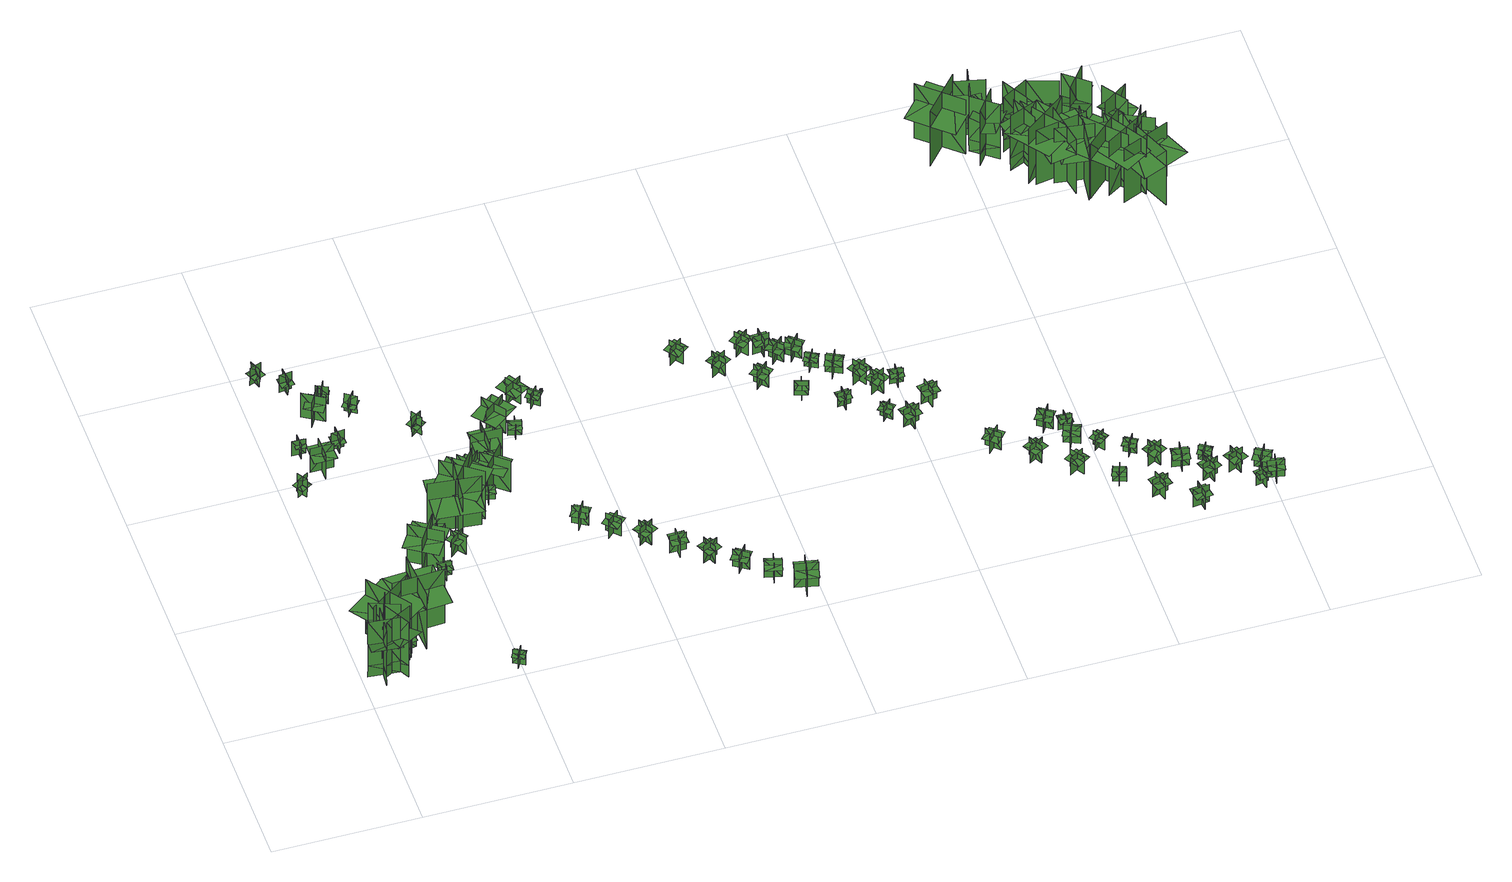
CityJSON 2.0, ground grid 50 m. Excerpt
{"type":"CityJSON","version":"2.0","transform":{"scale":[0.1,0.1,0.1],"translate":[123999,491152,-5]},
"CityObjects":{
"tree1":{"type":"SolitaryVegetationObject","geometry":[{"type":"MultiSurface","lod":"1","boundaries":[[[0,1,2]],[[0,2,3]],[[4,5,6]],[[4,6,7]],[[8,9,5]],[[8,5,4]],[[10,11,1]],[[10,1,0]],[[12,13,14]],[[12,14,15]],[[16,17,18]],[[16,18,19]]]}]},
"tree2":{"type":"SolitaryVegetationObject","geometry":[{"type":"MultiSurface","lod":"1","boundaries":[[[20,21,22]],[[20,22,23]],[[24,25,26]],[[24,26,27]],[[28,29,25]],[[28,25,24]],[[30,31,21]],[[30,21,20]],[[32,33,34]],[[32,34,35]],[[36,37,38]],[[36,38,39]]]}]},
"tree3":{"type":"SolitaryVegetationObject","geometry":[{"type":"MultiSurface","lod":"1","boundaries":[[[40,41,42]],[[40,42,43]],[[44,45,46]],[[44,46,47]],[[48,49,45]],[[48,45,44]],[[50,51,41]],[[50,41,40]],[[52,53,54]],[[52,54,55]],[[56,57,58]],[[56,58,59]]]}]},
"tree4":{"type":"SolitaryVegetationObject","geometry":[{"type":"MultiSurface","lod":"1","boundaries":[[[60,61,62]],[[60,62,63]],[[64,65,66]],[[64,66,67]],[[68,69,70]],[[68,70,71]],[[68,71,72]],[[68,72,73]]]}]},
"tree5":{"type":"SolitaryVegetationObject","geometry":[{"type":"MultiSurface","lod":"1","boundaries":[[[74,75,76]],[[74,76,77]],[[78,79,80]],[[78,80,81]],[[82,83,84]],[[82,84,85]],[[82,86,87]],[[82,87,83]]]}]},
"tree6":{"type":"SolitaryVegetationObject","geometry":[{"type":"MultiSurface","lod":"1","boundaries":[[[88,89,90]],[[88,90,91]],[[92,93,94]],[[92,94,95]],[[96,97,98]],[[96,98,99]],[[96,99,100]],[[96,100,101]]]}]},
"tree7":{"type":"SolitaryVegetationObject","geometry":[{"type":"MultiSurface","lod":"1","boundaries":[[[102,103,104]],[[102,104,105]],[[106,107,108]],[[106,108,109]],[[110,111,107]],[[110,107,106]],[[112,113,103]],[[112,103,102]],[[102,103,114]],[[102,114,115]],[[102,116,117]],[[102,117,103]]]}]},
"tree8":{"type":"SolitaryVegetationObject","geometry":[{"type":"MultiSurface","lod":"1","boundaries":[[[118,119,120]],[[118,120,121]],[[122,123,124]],[[122,124,125]],[[126,127,128]],[[126,128,129]],[[126,129,130]],[[126,130,131]]]}]},
"tree9":{"type":"SolitaryVegetationObject","geometry":[{"type":"MultiSurface","lod":"1","boundaries":[[[132,133,134]],[[132,134,135]],[[136,137,138]],[[136,138,139]],[[140,141,142]],[[140,142,143]],[[140,143,144]],[[140,144,145]]]}]},
"tree10":{"type":"SolitaryVegetationObject","geometry":[{"type":"MultiSurface","lod":"1","boundaries":[[[146,147,148]],[[146,148,149]],[[150,151,152]],[[150,152,153]],[[154,155,156]],[[154,156,157]],[[154,157,158]],[[154,158,159]]]}]},
"tree11":{"type":"SolitaryVegetationObject","geometry":[{"type":"MultiSurface","lod":"1","boundaries":[[[160,161,162]],[[160,162,163]],[[164,165,166]],[[164,166,167]],[[168,169,170]],[[168,170,171]],[[168,171,172]],[[168,172,173]]]}]},
"tree12":{"type":"SolitaryVegetationObject","geometry":[{"type":"MultiSurface","lod":"1","boundaries":[[[174,175,176]],[[174,176,177]],[[178,179,180]],[[178,180,181]],[[182,183,179]],[[182,179,178]],[[184,185,175]],[[184,175,174]],[[174,175,186]],[[174,186,187]],[[174,188,189]],[[174,189,175]]]}]},
"tree13":{"type":"SolitaryVegetationObject","geometry":[{"type":"MultiSurface","lod":"1","boundaries":[[[190,191,192]],[[190,192,193]],[[194,195,196]],[[194,196,197]],[[198,199,200]],[[198,200,201]],[[198,201,202]],[[198,202,203]]]}]},
"tree14":{"type":"SolitaryVegetationObject","geometry":[{"type":"MultiSurface","lod":"1","boundaries":[[[204,205,206]],[[204,206,207]],[[208,209,210]],[[208,210,211]],[[212,213,214]],[[212,214,215]],[[212,215,216]],[[212,216,217]]]}]},
"tree15":{"type":"SolitaryVegetationObject","geometry":[{"type":"MultiSurface","lod":"1","boundaries":[[[218,219,220]],[[218,220,221]],[[222,223,224]],[[222,224,225]],[[226,227,223]],[[226,223,222]],[[228,229,219]],[[228,219,218]],[[218,219,230]],[[218,230,231]],[[218,232,233]],[[218,233,219]]]}]},
"tree16":{"type":"SolitaryVegetationObject","geometry":[{"type":"MultiSurface","lod":"1","boundaries":[[[234,235,236]],[[234,236,237]],[[238,239,240]],[[238,240,241]],[[242,243,239]],[[242,239,238]],[[244,245,235]],[[244,235,234]],[[234,235,246]],[[234,246,247]],[[234,248,249]],[[234,249,235]]]}]},
"tree17":{"type":"SolitaryVegetationObject","geometry":[{"type":"MultiSurface","lod":"1","boundaries":[[[250,251,252]],[[250,252,253]],[[254,255,256]],[[254,256,257]],[[258,259,260]],[[258,260,261]],[[258,261,262]],[[258,262,263]]]}]},
"tree18":{"type":"SolitaryVegetationObject","geometry":[{"type":"MultiSurface","lod":"1","boundaries":[[[264,265,266]],[[264,266,267]],[[268,269,270]],[[268,270,271]],[[272,273,274]],[[272,274,275]],[[272,275,276]],[[272,276,277]]]}]},
"tree19":{"type":"SolitaryVegetationObject","geometry":[{"type":"MultiSurface","lod":"1","boundaries":[[[278,279,280]],[[278,280,281]],[[282,283,284]],[[282,284,285]],[[286,287,288]],[[286,288,289]],[[286,290,291]],[[286,291,287]]]}]},
"tree20":{"type":"SolitaryVegetationObject","geometry":[{"type":"MultiSurface","lod":"1","boundaries":[[[292,293,294]],[[292,294,295]],[[296,297,298]],[[296,298,299]],[[300,301,297]],[[300,297,296]],[[302,303,293]],[[302,293,292]],[[292,293,304]],[[292,304,305]],[[292,306,307]],[[292,307,293]]]}]},
"tree21":{"type":"SolitaryVegetationObject","geometry":[{"type":"MultiSurface","lod":"1","boundaries":[[[308,309,310]],[[308,310,311]],[[312,313,314]],[[312,314,315]],[[316,317,318]],[[316,318,319]],[[316,319,320]],[[316,320,321]]]}]},
"tree22":{"type":"SolitaryVegetationObject","geometry":[{"type":"MultiSurface","lod":"1","boundaries":[[[322,323,324]],[[322,324,325]],[[326,327,328]],[[326,328,329]],[[330,331,327]],[[330,327,326]],[[332,333,323]],[[332,323,322]],[[322,323,334]],[[322,334,335]],[[322,336,337]],[[322,337,323]]]}]},
"tree23":{"type":"SolitaryVegetationObject","geometry":[{"type":"MultiSurface","lod":"1","boundaries":[[[338,339,340]],[[338,340,341]],[[342,343,344]],[[342,344,345]],[[346,347,348]],[[346,348,349]],[[346,349,350]],[[346,350,351]]]}]},
"tree24":{"type":"SolitaryVegetationObject","geometry":[{"type":"MultiSurface","lod":"1","boundaries":[[[352,353,354]],[[352,354,355]],[[356,357,358]],[[356,358,359]],[[360,361,362]],[[360,362,363]],[[360,364,365]],[[360,365,361]]]}]},
"tree25":{"type":"SolitaryVegetationObject","geometry":[{"type":"MultiSurface","lod":"1","boundaries":[[[366,367,368]],[[366,368,369]],[[370,371,372]],[[370,372,373]],[[374,375,371]],[[374,371,370]],[[376,377,367]],[[376,367,366]],[[366,367,378]],[[366,378,379]],[[366,380,381]],[[366,381,367]]]}]},
"tree26":{"type":"SolitaryVegetationObject","geometry":[{"type":"MultiSurface","lod":"1","boundaries":[[[382,383,384]],[[382,384,385]],[[386,387,388]],[[386,388,389]],[[390,391,392]],[[390,392,393]],[[390,393,394]],[[390,394,395]]]}]},
"tree27":{"type":"SolitaryVegetationObject","geometry":[{"type":"MultiSurface","lod":"1","boundaries":[[[396,397,398]],[[396,398,399]],[[400,401,402]],[[400,402,403]],[[404,405,406]],[[404,406,407]],[[404,408,409]],[[404,409,405]]]}]},
"tree28":{"type":"SolitaryVegetationObject","geometry":[{"type":"MultiSurface","lod":"1","boundaries":[[[410,411,412]],[[410,412,413]],[[414,415,416]],[[414,416,417]],[[418,419,420]],[[418,420,421]],[[418,422,423]],[[418,423,419]]]}]},
"tree29":{"type":"SolitaryVegetationObject","geometry":[{"type":"MultiSurface","lod":"1","boundaries":[[[424,425,426]],[[424,426,427]],[[428,429,430]],[[428,430,431]],[[432,433,434]],[[432,434,435]],[[432,435,436]],[[432,436,437]]]}]},
"tree30":{"type":"SolitaryVegetationObject","geometry":[{"type":"MultiSurface","lod":"1","boundaries":[[[438,439,440]],[[438,440,441]],[[442,443,444]],[[442,444,445]],[[446,447,448]],[[446,448,449]],[[446,449,450]],[[446,450,451]]]}]},
"tree31":{"type":"SolitaryVegetationObject","geometry":[{"type":"MultiSurface","lod":"1","boundaries":[[[452,453,454]],[[452,454,455]],[[456,457,458]],[[456,458,459]],[[460,461,462]],[[460,462,463]],[[460,463,464]],[[460,464,465]]]}]},
"tree32":{"type":"SolitaryVegetationObject","geometry":[{"type":"MultiSurface","lod":"1","boundaries":[[[466,467,468]],[[466,468,469]],[[470,471,472]],[[470,472,473]],[[474,475,476]],[[474,476,477]],[[474,477,478]],[[474,478,479]]]}]},
"tree33":{"type":"SolitaryVegetationObject","geometry":[{"type":"MultiSurface","lod":"1","boundaries":[[[480,481,482]],[[480,482,483]],[[484,485,486]],[[484,486,487]],[[488,489,490]],[[488,490,491]],[[488,491,492]],[[488,492,493]]]}]},
"tree34":{"type":"SolitaryVegetationObject","geometry":[{"type":"MultiSurface","lod":"1","boundaries":[[[494,495,496]],[[494,496,497]],[[498,499,500]],[[498,500,501]],[[502,503,504]],[[502,504,505]],[[502,505,506]],[[502,506,507]]]}]},
"tree35":{"type":"SolitaryVegetationObject","geometry":[{"type":"MultiSurface","lod":"1","boundaries":[[[508,509,510]],[[508,510,511]],[[512,513,514]],[[512,514,515]],[[516,517,518]],[[516,518,519]],[[516,519,520]],[[516,520,521]]]}]},
"tree36":{"type":"SolitaryVegetationObject","geometry":[{"type":"MultiSurface","lod":"1","boundaries":[[[522,523,524]],[[522,524,525]],[[526,527,528]],[[526,528,529]],[[530,531,532]],[[530,532,533]],[[530,533,534]],[[530,534,535]]]}]},
"tree37":{"type":"SolitaryVegetationObject","geometry":[{"type":"MultiSurface","lod":"1","boundaries":[[[536,537,538]],[[536,538,539]],[[540,541,542]],[[540,542,543]],[[544,545,546]],[[544,546,547]],[[544,547,548]],[[544,548,549]]]}]},
"tree38":{"type":"SolitaryVegetationObject","geometry":[{"type":"MultiSurface","lod":"1","boundaries":[[[550,551,552]],[[550,552,553]],[[554,555,556]],[[554,556,557]],[[558,559,560]],[[558,560,561]],[[558,561,562]],[[558,562,563]]]}]},
"tree39":{"type":"SolitaryVegetationObject","geometry":[{"type":"MultiSurface","lod":"1","boundaries":[[[564,565,566]],[[564,566,567]],[[568,569,570]],[[568,570,571]],[[572,573,574]],[[572,574,575]],[[572,575,576]],[[572,576,577]]]}]},
"tree40":{"type":"SolitaryVegetationObject","geometry":[{"type":"MultiSurface","lod":"1","boundaries":[[[578,579,580]],[[578,580,581]],[[582,583,584]],[[582,584,585]],[[586,587,588]],[[586,588,589]],[[586,589,590]],[[586,590,591]]]}]},
"tree41":{"type":"SolitaryVegetationObject","geometry":[{"type":"MultiSurface","lod":"1","boundaries":[[[592,593,594]],[[592,594,595]],[[596,597,598]],[[596,598,599]],[[600,601,602]],[[600,602,603]],[[600,603,604]],[[600,604,605]]]}]},
"tree42":{"type":"SolitaryVegetationObject","geometry":[{"type":"MultiSurface","lod":"1","boundaries":[[[606,607,608]],[[606,608,609]],[[610,611,612]],[[610,612,613]],[[614,615,616]],[[614,616,617]],[[614,617,618]],[[614,618,619]]]}]},
"tree43":{"type":"SolitaryVegetationObject","geometry":[{"type":"MultiSurface","lod":"1","boundaries":[[[620,621,622]],[[620,622,623]],[[624,625,626]],[[624,626,627]],[[628,629,630]],[[628,630,631]],[[628,631,632]],[[628,632,633]]]}]},
"tree44":{"type":"SolitaryVegetationObject","geometry":[{"type":"MultiSurface","lod":"1","boundaries":[[[634,635,636]],[[634,636,637]],[[638,639,640]],[[638,640,641]],[[642,643,644]],[[642,644,645]],[[642,645,646]],[[642,646,647]]]}]},
"tree45":{"type":"SolitaryVegetationObject","geometry":[{"type":"MultiSurface","lod":"1","boundaries":[[[648,649,650]],[[648,650,651]],[[652,653,654]],[[652,654,655]],[[656,657,658]],[[656,658,659]],[[656,659,660]],[[656,660,661]]]}]},
"tree46":{"type":"SolitaryVegetationObject","geometry":[{"type":"MultiSurface","lod":"1","boundaries":[[[662,663,664]],[[662,664,665]],[[666,667,668]],[[666,668,669]],[[670,671,672]],[[670,672,673]],[[670,673,674]],[[670,674,675]]]}]},
"tree47":{"type":"SolitaryVegetationObject","geometry":[{"type":"MultiSurface","lod":"1","boundaries":[[[676,677,678]],[[676,678,679]],[[680,681,682]],[[680,682,683]],[[684,685,686]],[[684,686,687]],[[684,687,688]],[[684,688,689]]]}]},
"tree48":{"type":"SolitaryVegetationObject","geometry":[{"type":"MultiSurface","lod":"1","boundaries":[[[690,691,692]],[[690,692,693]],[[694,695,696]],[[694,696,697]],[[698,699,700]],[[698,700,701]],[[698,701,702]],[[698,702,703]]]}]},
"tree49":{"type":"SolitaryVegetationObject","geometry":[{"type":"MultiSurface","lod":"1","boundaries":[[[704,705,706]],[[704,706,707]],[[708,709,710]],[[708,710,711]],[[712,713,714]],[[712,714,715]],[[712,715,716]],[[712,716,717]]]}]},
"tree50":{"type":"SolitaryVegetationObject","geometry":[{"type":"MultiSurface","lod":"1","boundaries":[[[718,719,720]],[[718,720,721]],[[722,723,724]],[[722,724,725]],[[726,727,728]],[[726,728,729]],[[726,729,730]],[[726,730,731]]]}]},
"tree51":{"type":"SolitaryVegetationObject","geometry":[{"type":"MultiSurface","lod":"1","boundaries":[[[732,733,734]],[[732,734,735]],[[736,737,738]],[[736,738,739]],[[740,741,742]],[[740,742,743]],[[740,743,744]],[[740,744,745]]]}]},
"tree52":{"type":"SolitaryVegetationObject","geometry":[{"type":"MultiSurface","lod":"1","boundaries":[[[746,747,748]],[[746,748,749]],[[750,751,752]],[[750,752,753]],[[754,755,756]],[[754,756,757]],[[754,757,758]],[[754,758,759]]]}]},
"tree53":{"type":"SolitaryVegetationObject","geometry":[{"type":"MultiSurface","lod":"1","boundaries":[[[760,761,762]],[[760,762,763]],[[764,765,766]],[[764,766,767]],[[768,769,770]],[[768,770,771]],[[768,771,772]],[[768,772,773]]]}]},
"tree54":{"type":"SolitaryVegetationObject","geometry":[{"type":"MultiSurface","lod":"1","boundaries":[[[774,775,776]],[[774,776,777]],[[778,779,780]],[[778,780,781]],[[782,783,784]],[[782,784,785]],[[782,785,786]],[[782,786,787]]]}]},
"tree55":{"type":"SolitaryVegetationObject","geometry":[{"type":"MultiSurface","lod":"1","boundaries":[[[788,789,790]],[[788,790,791]],[[792,793,794]],[[792,794,795]],[[796,797,798]],[[796,798,799]],[[796,799,800]],[[796,800,801]]]}]},
"tree56":{"type":"SolitaryVegetationObject","geometry":[{"type":"MultiSurface","lod":"1","boundaries":[[[802,803,804]],[[802,804,805]],[[806,807,808]],[[806,808,809]],[[810,811,812]],[[810,812,813]],[[810,813,814]],[[810,814,815]]]}]},
"tree57":{"type":"SolitaryVegetationObject","geometry":[{"type":"MultiSurface","lod":"1","boundaries":[[[816,817,818]],[[816,818,819]],[[820,821,822]],[[820,822,823]],[[824,825,826]],[[824,826,827]],[[824,827,828]],[[824,828,829]]]}]},
"tree58":{"type":"SolitaryVegetationObject","geometry":[{"type":"MultiSurface","lod":"1","boundaries":[[[830,831,832]],[[830,832,833]],[[834,835,836]],[[834,836,837]],[[838,839,840]],[[838,840,841]],[[838,841,842]],[[838,842,843]]]}]},
"tree59":{"type":"SolitaryVegetationObject","geometry":[{"type":"MultiSurface","lod":"1","boundaries":[[[844,845,846]],[[844,846,847]],[[848,849,850]],[[848,850,851]],[[852,853,854]],[[852,854,855]],[[852,855,856]],[[852,856,857]]]}]},
"tree60":{"type":"SolitaryVegetationObject","geometry":[{"type":"MultiSurface","lod":"1","boundaries":[[[858,859,860]],[[858,860,861]],[[862,863,864]],[[862,864,865]],[[866,867,868]],[[866,868,869]],[[866,869,870]],[[866,870,871]]]}]},
"tree61":{"type":"SolitaryVegetationObject","geometry":[{"type":"MultiSurface","lod":"1","boundaries":[[[872,873,874]],[[872,874,875]],[[876,877,878]],[[876,878,879]],[[880,881,882]],[[880,882,883]],[[880,883,884]],[[880,884,885]]]}]},
"tree62":{"type":"SolitaryVegetationObject","geometry":[{"type":"MultiSurface","lod":"1","boundaries":[[[886,887,888]],[[886,888,889]],[[890,891,892]],[[890,892,893]],[[894,895,896]],[[894,896,897]],[[894,897,898]],[[894,898,899]]]}]},
"tree63":{"type":"SolitaryVegetationObject","geometry":[{"type":"MultiSurface","lod":"1","boundaries":[[[900,901,902]],[[900,902,903]],[[904,905,906]],[[904,906,907]],[[908,909,910]],[[908,910,911]],[[908,911,912]],[[908,912,913]]]}]},
"tree64":{"type":"SolitaryVegetationObject","geometry":[{"type":"MultiSurface","lod":"1","boundaries":[[[914,915,916]],[[914,916,917]],[[918,919,920]],[[918,920,921]],[[922,923,924]],[[922,924,925]],[[922,925,926]],[[922,926,927]]]}]},
"tree65":{"type":"SolitaryVegetationObject","geometry":[{"type":"MultiSurface","lod":"1","boundaries":[[[928,929,930]],[[928,930,931]],[[932,933,934]],[[932,934,935]],[[936,937,938]],[[936,938,939]],[[936,939,940]],[[936,940,941]]]}]},
"tree66":{"type":"SolitaryVegetationObject","geometry":[{"type":"MultiSurface","lod":"1","boundaries":[[[942,943,944]],[[942,944,945]],[[946,947,948]],[[946,948,949]],[[950,951,952]],[[950,952,953]],[[950,953,954]],[[950,954,955]]]}]},
"tree67":{"type":"SolitaryVegetationObject","geometry":[{"type":"MultiSurface","lod":"1","boundaries":[[[956,957,958]],[[956,958,959]],[[960,961,962]],[[960,962,963]],[[964,965,966]],[[964,966,967]],[[964,967,968]],[[964,968,969]]]}]},
"tree68":{"type":"SolitaryVegetationObject","geometry":[{"type":"MultiSurface","lod":"1","boundaries":[[[970,971,972]],[[970,972,973]],[[974,975,976]],[[974,976,977]],[[978,979,980]],[[978,980,981]],[[978,981,982]],[[978,982,983]]]}]},
"tree69":{"type":"SolitaryVegetationObject","geometry":[{"type":"MultiSurface","lod":"1","boundaries":[[[984,985,986]],[[984,986,987]],[[988,989,990]],[[988,990,991]],[[992,993,994]],[[992,994,995]],[[992,995,996]],[[992,996,997]]]}]},
"tree70":{"type":"SolitaryVegetationObject","geometry":[{"type":"MultiSurface","lod":"1","boundaries":[[[998,999,1000]],[[998,1000,1001]],[[1002,1003,1004]],[[1002,1004,1005]],[[1006,1007,1008]],[[1006,1008,1009]],[[1006,1009,1010]],[[1006,1010,1011]]]}]},
"tree71":{"type":"SolitaryVegetationObject","geometry":[{"type":"MultiSurface","lod":"1","boundaries":[[[1012,1013,1014]],[[1012,1014,1015]],[[1016,1017,1018]],[[1016,1018,1019]],[[1020,1021,1022]],[[1020,1022,1023]],[[1020,1023,1024]],[[1020,1024,1025]]]}]},
"tree72":{"type":"SolitaryVegetationObject","geometry":[{"type":"MultiSurface","lod":"1","boundaries":[[[1026,1027,1028]],[[1026,1028,1029]],[[1030,1031,1032]],[[1030,1032,1033]],[[1034,1035,1036]],[[1034,1036,1037]],[[1034,1037,1038]],[[1034,1038,1039]]]}]},
"tree73":{"type":"SolitaryVegetationObject","geometry":[{"type":"MultiSurface","lod":"1","boundaries":[[[1040,1041,1042]],[[1040,1042,1043]],[[1044,1045,1046]],[[1044,1046,1047]],[[1048,1049,1050]],[[1048,1050,1051]],[[1048,1051,1052]],[[1048,1052,1053]]]}]},
"tree74":{"type":"SolitaryVegetationObject","geometry":[{"type":"MultiSurface","lod":"1","boundaries":[[[1054,1055,1056]],[[1054,1056,1057]],[[1058,1059,1060]],[[1058,1060,1061]],[[1062,1063,1064]],[[1062,1064,1065]],[[1062,1065,1066]],[[1062,1066,1067]]]}]},
"tree75":{"type":"SolitaryVegetationObject","geometry":[{"type":"MultiSurface","lod":"1","boundaries":[[[1068,1069,1070]],[[1068,1070,1071]],[[1072,1073,1074]],[[1072,1074,1075]],[[1076,1077,1078]],[[1076,1078,1079]],[[1076,1079,1080]],[[1076,1080,1081]]]}]},
"tree76":{"type":"SolitaryVegetationObject","geometry":[{"type":"MultiSurface","lod":"1","boundaries":[[[1082,1083,1084]],[[1082,1084,1085]],[[1086,1087,1088]],[[1086,1088,1089]],[[1090,1091,1092]],[[1090,1092,1093]],[[1090,1093,1094]],[[1090,1094,1095]]]}]},
"tree77":{"type":"SolitaryVegetationObject","geometry":[{"type":"MultiSurface","lod":"1","boundaries":[[[1096,1097,1098]],[[1096,1098,1099]],[[1100,1101,1102]],[[1100,1102,1103]],[[1104,1105,1106]],[[1104,1106,1107]],[[1104,1107,1108]],[[1104,1108,1109]]]}]},
"tree78":{"type":"SolitaryVegetationObject","geometry":[{"type":"MultiSurface","lod":"1","boundaries":[[[1110,1111,1112]],[[1110,1112,1113]],[[1114,1115,1116]],[[1114,1116,1117]],[[1118,1119,1120]],[[1118,1120,1121]],[[1118,1121,1122]],[[1118,1122,1123]]]}]},
"tree79":{"type":"SolitaryVegetationObject","geometry":[{"type":"MultiSurface","lod":"1","boundaries":[[[1124,1125,1126]],[[1124,1126,1127]],[[1128,1129,1130]],[[1128,1130,1131]],[[1132,1133,1129]],[[1132,1129,1128]],[[1134,1135,1125]],[[1134,1125,1124]],[[1136,1137,1138]],[[1136,1138,1139]],[[1140,1141,1142]],[[1140,1142,1143]]]}]},
"tree80":{"type":"SolitaryVegetationObject","geometry":[{"type":"MultiSurface","lod":"1","boundaries":[[[1144,1145,1146]],[[1144,1146,1147]],[[1148,1149,1150]],[[1148,1150,1151]],[[1152,1153,1149]],[[1152,1149,1148]],[[1154,1155,1145]],[[1154,1145,1144]],[[1156,1157,1158]],[[1156,1158,1159]],[[1160,1161,1162]],[[1160,1162,1163]]]}]},
"tree81":{"type":"SolitaryVegetationObject","geometry":[{"type":"MultiSurface","lod":"1","boundaries":[[[1164,1165,1166]],[[1164,1166,1167]],[[1168,1169,1170]],[[1168,1170,1171]],[[1172,1173,1169]],[[1172,1169,1168]],[[1174,1175,1165]],[[1174,1165,1164]],[[1176,1177,1178]],[[1176,1178,1179]],[[1180,1181,1182]],[[1180,1182,1183]]]}]},
"tree82":{"type":"SolitaryVegetationObject","geometry":[{"type":"MultiSurface","lod":"1","boundaries":[[[1184,1185,1186]],[[1184,1186,1187]],[[1188,1189,1190]],[[1188,1190,1191]],[[1192,1193,1189]],[[1192,1189,1188]],[[1194,1195,1185]],[[1194,1185,1184]],[[1196,1197,1198]],[[1196,1198,1199]],[[1200,1201,1202]],[[1200,1202,1203]]]}]},
"tree83":{"type":"SolitaryVegetationObject","geometry":[{"type":"MultiSurface","lod":"1","boundaries":[[[1204,1205,1206]],[[1204,1206,1207]],[[1208,1209,1210]],[[1208,1210,1211]],[[1212,1213,1214]],[[1212,1214,1215]],[[1212,1215,1216]],[[1212,1216,1217]]]}]},
"tree84":{"type":"SolitaryVegetationObject","geometry":[{"type":"MultiSurface","lod":"1","boundaries":[[[1218,1219,1220]],[[1218,1220,1221]],[[1222,1223,1224]],[[1222,1224,1225]],[[1226,1227,1228]],[[1226,1228,1229]],[[1226,1229,1230]],[[1226,1230,1231]]]}]},
"tree85":{"type":"SolitaryVegetationObject","geometry":[{"type":"MultiSurface","lod":"1","boundaries":[[[1232,1233,1234]],[[1232,1234,1235]],[[1236,1237,1238]],[[1236,1238,1239]],[[1240,1241,1237]],[[1240,1237,1236]],[[1242,1243,1233]],[[1242,1233,1232]],[[1244,1245,1246]],[[1244,1246,1247]],[[1248,1249,1250]],[[1248,1250,1251]]]}]},
"tree86":{"type":"SolitaryVegetationObject","geometry":[{"type":"MultiSurface","lod":"1","boundaries":[[[1252,1253,1254]],[[1252,1254,1255]],[[1256,1257,1258]],[[1256,1258,1259]],[[1260,1261,1262]],[[1260,1262,1263]],[[1260,1263,1264]],[[1260,1264,1265]]]}]},
"tree87":{"type":"SolitaryVegetationObject","geometry":[{"type":"MultiSurface","lod":"1","boundaries":[[[1266,1267,1268]],[[1266,1268,1269]],[[1270,1271,1272]],[[1270,1272,1273]],[[1274,1275,1276]],[[1274,1276,1277]],[[1274,1277,1278]],[[1274,1278,1279]]]}]},
"tree88":{"type":"SolitaryVegetationObject","geometry":[{"type":"MultiSurface","lod":"1","boundaries":[[[1280,1281,1282]],[[1280,1282,1283]],[[1284,1285,1286]],[[1284,1286,1287]],[[1288,1289,1285]],[[1288,1285,1284]],[[1290,1291,1281]],[[1290,1281,1280]],[[1292,1293,1294]],[[1292,1294,1295]],[[1296,1297,1298]],[[1296,1298,1299]]]}]},
"tree89":{"type":"SolitaryVegetationObject","geometry":[{"type":"MultiSurface","lod":"1","boundaries":[[[1300,1301,1302]],[[1300,1302,1303]],[[1304,1305,1306]],[[1304,1306,1307]],[[1308,1309,1310]],[[1308,1310,1311]],[[1308,1311,1312]],[[1308,1312,1313]]]}]},
"tree90":{"type":"SolitaryVegetationObject","geometry":[{"type":"MultiSurface","lod":"1","boundaries":[[[1314,1315,1316]],[[1314,1316,1317]],[[1318,1319,1320]],[[1318,1320,1321]],[[1322,1323,1324]],[[1322,1324,1325]],[[1322,1325,1326]],[[1322,1326,1327]]]}]},
"tree91":{"type":"SolitaryVegetationObject","geometry":[{"type":"MultiSurface","lod":"1","boundaries":[[[1328,1329,1330]],[[1328,1330,1331]],[[1332,1333,1334]],[[1332,1334,1335]],[[1336,1337,1333]],[[1336,1333,1332]],[[1338,1339,1329]],[[1338,1329,1328]],[[1340,1341,1342]],[[1340,1342,1343]],[[1344,1345,1346]],[[1344,1346,1347]]]}]},
"tree92":{"type":"SolitaryVegetationObject","geometry":[{"type":"MultiSurface","lod":"1","boundaries":[[[1348,1349,1350]],[[1348,1350,1351]],[[1352,1353,1354]],[[1352,1354,1355]],[[1356,1357,1353]],[[1356,1353,1352]],[[1358,1359,1349]],[[1358,1349,1348]],[[1360,1361,1362]],[[1360,1362,1363]],[[1364,1365,1366]],[[1364,1366,1367]]]}]}
},
"vertices":[
[123,117,69],[20,127,69],[20,129,263],[123,119,263],[74,178,69],[64,75,69],[65,75,263],[75,178,263],[75,178,17],[65,75,17],[123,119,17],[20,129,17],[123,118,164],[20,128,164],[15,76,182],[118,66,182],[34,127,194],[112,120,194],[115,159,205],[38,166,205],
[72,143,68],[110,239,68],[111,238,263],[74,142,263],[144,174,69],[47,211,69],[47,210,263],[143,173,263],[143,173,17],[47,210,17],[74,142,17],[111,238,17],[73,142,163],[111,239,163],[61,258,182],[24,161,182],[105,225,194],[78,153,194],[114,139,205],[142,211,205],
[168,157,69],[76,109,69],[76,110,263],[167,159,263],[93,181,69],[142,89,69],[143,90,263],[94,181,263],[94,181,17],[143,90,17],[167,159,17],[76,110,17],[167,158,164],[76,110,164],[101,63,183],[192,112,183],[88,117,194],[157,153,194],[138,188,205],[70,151,205],
[60,193,11],[203,297,11],[203,297,257],[60,193,257],[177,174,11],[72,317,11],[72,317,257],[177,174,257],[177,174,188],[248,226,188],[143,369,188],[72,317,188],[1,264,188],[105,122,188],
[205,210,17],[158,202,17],[158,202,80],[205,210,80],[174,232,17],[182,185,17],[182,185,80],[174,232,80],[201,209,63],[158,202,63],[161,184,63],[204,191,63],[198,228,63],[155,221,63],
[147,275,10],[324,286,10],[324,286,256],[147,275,256],[235,196,10],[225,373,10],[225,373,256],[235,196,256],[235,196,187],[323,202,187],[313,378,187],[225,373,187],[136,368,187],[147,191,187],
[55,972,58],[77,936,58],[95,947,58],[74,983,58],[84,965,58],[47,944,58],[48,942,97],[85,963,97],[85,963,19],[48,942,19],[53,971,19],[75,935,19],[77,936,97],[55,972,97],[36,961,58],[58,925,58],
[109,1101,18],[109,1147,18],[109,1147,81],[109,1101,81],[130,1122,18],[130,1122,81],[84,1122,81],[84,1122,18],[130,1122,61],[130,1141,61],[93,1142,61],[93,1122,61],[93,1103,61],[130,1102,61],
[156,1073,17],[156,995,17],[156,995,124],[156,1073,124],[119,1036,17],[197,1037,17],[197,1037,124],[119,1036,124],[119,1036,94],[119,998,94],[197,998,94],[197,1037,94],[197,1075,94],[119,1075,94],
[501,55,19],[482,19,19],[482,19,81],[501,55,81],[473,47,19],[509,27,19],[509,27,81],[473,47,81],[473,47,64],[463,29,64],[499,10,64],[509,27,64],[518,44,64],[482,64,64],
[317,500,7],[383,601,7],[383,601,176],[317,500,176],[396,516,7],[294,582,7],[294,582,176],[396,516,176],[396,516,129],[429,567,129],[328,633,129],[294,582,129],[261,532,129],[363,465,129],
[94,1471,55],[54,1456,55],[62,1435,55],[101,1451,55],[82,1444,55],[67,1484,55],[64,1483,94],[80,1443,94],[80,1443,16],[64,1483,16],[93,1473,16],[53,1457,16],[54,1456,94],[94,1471,94],[86,1491,55],[46,1476,55],
[406,474,19],[362,476,19],[362,476,80],[406,474,80],[386,496,19],[384,452,19],[384,452,80],[386,496,80],[386,496,63],[364,497,63],[362,452,63],[384,452,63],[406,451,63],[408,495,63],
[387,623,13],[332,619,13],[332,619,90],[387,623,90],[359,647,13],[363,592,13],[363,592,90],[359,647,90],[359,647,68],[332,645,68],[336,590,68],[363,592,68],[391,594,68],[387,649,68],
[253,1109,58],[210,1106,58],[212,1084,58],[254,1087,58],[234,1086,58],[231,1129,58],[229,1129,97],[231,1086,97],[231,1086,19],[229,1129,19],[253,1110,19],[210,1108,19],[210,1106,97],[253,1109,97],[252,1130,58],[209,1128,58],
[172,1396,64],[129,1392,64],[132,1370,64],[174,1374,64],[154,1373,64],[149,1415,64],[146,1415,103],[151,1373,103],[151,1373,25],[146,1415,25],[171,1398,25],[129,1393,25],[129,1392,103],[172,1396,103],[169,1418,64],[127,1413,64],
[181,1220,19],[224,1289,19],[224,1289,127],[181,1220,127],[232,1232,19],[232,1232,127],[163,1275,127],[163,1275,19],[232,1232,93],[250,1261,93],[194,1295,93],[176,1267,93],[159,1238,93],[214,1203,93],
[436,633,11],[436,633,73],[384,645,73],[384,645,11],[405,614,11],[405,614,73],[417,664,73],[417,664,11],[404,606,53],[430,600,53],[444,663,53],[418,669,53],[392,675,53],[378,612,53],
[430,548,18],[477,585,18],[477,585,96],[430,548,96],[477,544,18],[440,590,18],[440,590,96],[477,544,96],[434,552,76],[477,585,76],[462,604,76],[420,570,76],[449,533,76],[491,567,76],
[254,1333,58],[235,1295,58],[255,1285,58],[273,1323,58],[264,1305,58],[226,1324,58],[225,1322,97],[263,1303,97],[263,1303,19],[225,1322,19],[252,1334,19],[233,1296,19],[235,1295,97],[254,1333,97],[234,1343,58],[216,1305,58],
[500,769,10],[481,593,10],[481,593,229],[500,769,229],[391,681,10],[566,662,10],[566,662,229],[391,681,229],[486,759,158],[405,766,158],[389,591,158],[470,584,158],[551,576,158],[567,752,158],
[306,1231,56],[331,1265,56],[314,1278,56],[289,1244,56],[301,1260,56],[335,1235,56],[337,1237,95],[303,1262,95],[303,1262,17],[337,1237,17],[308,1230,17],[333,1264,17],[331,1265,95],[306,1231,95],[324,1218,56],[349,1253,56],
[481,668,9],[574,792,9],[574,792,225],[481,668,225],[583,682,9],[459,775,9],[459,775,225],[583,682,225],[583,682,164],[630,744,164],[506,837,164],[459,775,164],[413,713,164],[537,620,164],
[531,773,10],[609,845,10],[609,845,151],[531,773,151],[615,770,10],[542,848,10],[542,848,151],[615,770,151],[537,779,115],[609,845,115],[580,876,115],[509,810,115],[566,748,115],[637,814,115],
[471,1089,59],[506,1113,59],[494,1131,59],[458,1107,59],[476,1118,59],[500,1083,59],[502,1084,98],[478,1119,98],[478,1119,20],[502,1084,20],[472,1087,20],[507,1111,20],[506,1113,98],[471,1089,98],[483,1071,59],[518,1095,59],
[619,772,19],[610,729,19],[610,729,80],[619,772,80],[594,756,19],[638,747,19],[638,747,80],[594,756,80],[594,756,63],[590,734,63],[634,726,63],[638,747,63],[642,769,63],[598,777,63],
[694,762,18],[612,830,18],[612,830,159],[694,762,159],[685,845,18],[617,763,18],[617,763,159],[685,845,159],[687,767,122],[612,830,122],[585,797,122],[660,735,122],[713,800,122],[639,862,122],
[653,855,12],[656,961,12],[656,961,153],[653,855,153],[714,913,12],[608,916,12],[608,916,153],[714,913,153],[653,864,117],[656,961,117],[614,962,117],[611,865,117],[695,862,117],[698,960,117],
[881,541,26],[834,570,26],[834,570,103],[881,541,103],[873,577,26],[844,530,26],[844,530,103],[873,577,103],[873,577,82],[849,592,82],[820,545,82],[844,530,82],[867,516,82],[896,563,82],
[757,1013,17],[757,1013,126],[700,1087,126],[700,1087,17],[695,1023,17],[695,1023,126],[766,1078,126],[766,1078,17],[684,1014,91],[712,977,91],[801,1045,91],[773,1083,91],[744,1120,91],[655,1051,91],
[777,974,20],[787,1017,20],[787,1017,82],[777,974,82],[802,989,20],[759,999,20],[759,999,82],[802,989,82],[802,989,65],[807,1011,65],[764,1021,65],[759,999,65],[754,978,65],[797,968,65],
[963,505,26],[924,467,26],[924,467,103],[963,505,103],[926,506,26],[965,466,26],[965,466,103],[926,506,103],[926,506,81],[906,487,81],[945,447,81],[965,466,81],[985,486,81],[946,525,81],
[1008,408,26],[1056,437,26],[1056,437,103],[1008,408,103],[1044,399,26],[1015,446,26],[1015,446,103],[1044,399,103],[1044,399,81],[1068,413,81],[1039,461,81],[1015,446,81],[992,432,81],[1020,385,81],
[796,1131,17],[796,1131,95],[852,1167,95],[852,1167,17],[806,1175,17],[806,1175,95],[841,1120,95],[841,1120,17],[801,1183,70],[773,1165,70],[816,1097,70],[844,1116,70],[872,1134,70],[829,1201,70],
[890,1122,20],[863,1087,20],[863,1087,81],[890,1122,81],[861,1118,20],[896,1091,20],[896,1091,81],[861,1118,81],[861,1118,64],[847,1101,64],[882,1073,64],[896,1091,64],[909,1108,64],[874,1136,64],
[1114,377,25],[1114,322,25],[1114,322,102],[1114,377,102],[1088,351,25],[1143,351,25],[1143,351,102],[1088,351,102],[1088,351,81],[1088,323,81],[1143,324,81],[1143,351,81],[1143,379,81],[1088,379,81],
[916,1150,22],[923,1150,22],[923,1160,22],[916,1160,22],[919,1150,25],[919,1150,18],[919,1160,18],[919,1160,25],[919,1157,25],[923,1157,25],[923,1157,18],[919,1157,18],[915,1157,18],[915,1157,25],
[1177,276,25],[1227,299,25],[1227,299,102],[1177,276,102],[1211,263,25],[1189,313,25],[1189,313,102],[1211,263,102],[1211,263,80],[1236,274,80],[1214,324,80],[1189,313,80],[1163,302,80],[1186,251,80],
[1269,199,24],[1301,244,24],[1301,244,101],[1269,199,101],[1306,205,24],[1260,236,24],[1260,236,101],[1306,205,101],[1306,205,79],[1321,228,79],[1276,259,79],[1260,236,79],[1244,214,79],[1290,182,79],
[1362,128,23],[1376,181,23],[1376,181,100],[1362,128,100],[1394,146,23],[1340,160,23],[1340,160,100],[1394,146,100],[1394,146,79],[1401,173,79],[1347,187,79],[1340,160,79],[1333,133,79],[1387,119,79],
[1459,117,22],[1443,41,22],[1443,41,130],[1459,117,130],[1416,89,22],[1491,73,22],[1491,73,130],[1416,89,130],[1416,89,99],[1407,51,99],[1483,35,99],[1491,73,99],[1500,111,99],[1424,127,99],
[1383,1167,21],[1339,1134,21],[1339,1134,97],[1383,1167,97],[1347,1172,21],[1380,1128,21],[1380,1128,97],[1347,1172,97],[1347,1172,76],[1324,1156,76],[1358,1111,76],[1380,1128,76],[1402,1144,76],[1369,1189,76],
[1490,1039,21],[1460,1086,21],[1460,1086,98],[1490,1039,98],[1498,1075,21],[1451,1045,21],[1451,1045,98],[1498,1075,98],[1498,1075,76],[1483,1098,76],[1436,1068,76],[1451,1045,76],[1466,1022,76],[1513,1052,76],
[1569,952,21],[1610,990,21],[1610,990,97],[1569,952,97],[1606,950,21],[1569,991,21],[1569,991,97],[1606,950,97],[1606,950,76],[1626,969,76],[1589,1010,76],[1569,991,76],[1548,973,76],[1586,932,76],
[1551,1136,31],[1584,1092,31],[1584,1092,108],[1551,1136,108],[1546,1099,31],[1590,1133,31],[1590,1133,108],[1546,1099,108],[1546,1099,87],[1562,1077,87],[1606,1111,87],[1590,1133,87],[1573,1155,87],[1529,1121,87],
[1628,1066,36],[1624,1121,36],[1624,1121,113],[1628,1066,113],[1652,1093,36],[1597,1089,36],[1597,1089,113],[1652,1093,113],[1652,1093,91],[1651,1121,91],[1595,1117,91],[1597,1089,91],[1599,1062,91],[1654,1066,91],
[1714,880,21],[1672,893,21],[1672,893,83],[1714,880,83],[1700,907,21],[1687,864,21],[1687,864,83],[1700,907,83],[1700,907,65],[1679,913,65],[1666,871,65],[1687,864,65],[1709,858,65],[1722,900,65],
[1644,1030,34],[1684,1068,34],[1684,1068,111],[1644,1030,111],[1681,1028,34],[1643,1068,34],[1643,1068,111],[1681,1028,111],[1681,1028,89],[1701,1047,89],[1663,1087,89],[1643,1068,89],[1623,1049,89],[1661,1009,89],
[1702,1021,35],[1737,1064,35],[1737,1064,112],[1702,1021,112],[1739,1025,35],[1696,1060,35],[1696,1060,112],[1739,1025,112],[1739,1025,90],[1756,1046,90],[1714,1081,90],[1696,1060,90],[1679,1039,90],[1721,1004,90],
[1786,802,21],[1831,805,21],[1831,805,83],[1786,802,83],[1809,782,21],[1806,826,21],[1806,826,83],[1809,782,83],[1809,782,66],[1831,784,66],[1828,828,66],[1806,826,66],[1783,825,66],[1787,781,66],
[1765,1000,35],[1743,961,35],[1743,961,96],[1765,1000,96],[1736,992,35],[1775,970,35],[1775,970,96],[1736,992,96],[1736,992,79],[1725,973,79],[1764,951,79],[1775,970,79],[1786,990,79],[1747,1011,79],
[1828,961,34],[1804,911,34],[1804,911,111],[1828,961,111],[1793,949,34],[1843,925,34],[1843,925,111],[1793,949,111],[1793,949,89],[1781,924,89],[1831,900,89],[1843,925,89],[1855,950,89],[1805,974,89],
[1906,697,21],[1936,729,21],[1936,729,83],[1906,697,83],[1935,698,21],[1903,728,21],[1903,728,83],[1935,698,83],[1935,698,65],[1950,714,65],[1918,744,65],[1903,728,65],[1888,711,65],[1920,681,65],
[1905,896,34],[1858,867,34],[1858,867,111],[1905,896,111],[1869,904,34],[1899,857,34],[1899,857,111],[1869,904,111],[1869,904,89],[1846,890,89],[1875,843,89],[1899,857,89],[1922,872,89],[1893,919,89],
[1939,802,34],[1910,850,34],[1910,850,111],[1939,802,111],[1948,838,34],[1901,809,34],[1901,809,111],[1948,838,111],[1948,838,89],[1933,862,89],[1886,833,89],[1901,809,89],[1915,786,89],[1962,815,89],
[1958,655,21],[2012,670,21],[2012,670,98],[1958,655,98],[1990,637,21],[1976,690,21],[1976,690,98],[1990,637,98],[1990,637,76],[2017,644,76],[2003,697,76],[1976,690,76],[1949,683,76],[1964,630,76],
[1990,812,36],[1992,856,36],[1992,856,97],[1990,812,97],[2012,832,36],[1968,834,36],[1968,834,97],[2012,832,97],[2012,832,80],[2013,854,80],[1968,856,80],[1968,834,80],[1967,812,80],[2011,810,80],
[2057,752,34],[2068,698,34],[2068,698,111],[2057,752,111],[2037,722,34],[2091,733,34],[2091,733,111],[2037,722,111],[2037,722,90],[2042,694,90],[2096,706,90],[2091,733,90],[2085,760,90],[2031,749,90],
[2221,468,20],[2179,505,20],[2179,505,96],[2221,468,96],[2219,505,20],[2182,464,20],[2182,464,96],[2219,505,96],[2219,505,75],[2198,523,75],[2161,482,75],[2182,464,75],[2203,445,75],[2240,487,75],
[2290,387,19],[2339,413,19],[2339,413,96],[2290,387,96],[2325,376,19],[2299,424,19],[2299,424,96],[2325,376,96],[2325,376,75],[2350,389,75],[2324,437,75],[2299,424,75],[2275,411,75],[2301,363,75],
[2443,326,19],[2396,297,19],[2396,297,96],[2443,326,96],[2407,335,19],[2437,288,19],[2437,288,96],[2407,335,96],[2407,335,74],[2384,320,74],[2414,273,74],[2437,288,74],[2460,303,74],[2431,349,74],
[2364,483,36],[2394,529,36],[2394,529,113],[2364,483,113],[2400,490,36],[2354,520,36],[2354,520,113],[2400,490,113],[2400,490,91],[2415,513,91],[2369,544,91],[2354,520,91],[2339,497,91],[2385,467,91],
[2447,444,32],[2425,393,32],[2425,393,109],[2447,444,109],[2413,430,32],[2464,408,32],[2464,408,109],[2413,430,109],[2413,430,88],[2402,405,88],[2453,383,88],[2464,408,88],[2474,434,88],[2424,456,88],
[2437,461,35],[2437,505,35],[2437,505,97],[2437,461,97],[2458,482,35],[2414,482,35],[2414,482,97],[2458,482,97],[2458,482,80],[2458,504,80],[2414,504,80],[2414,482,80],[2414,459,80],[2458,460,80],
[2513,232,19],[2555,217,19],[2555,217,81],[2513,232,81],[2526,205,19],[2541,247,19],[2541,247,81],[2526,205,81],[2526,205,63],[2547,198,63],[2561,240,63],[2541,247,63],[2520,254,63],[2505,213,63],
[2501,393,33],[2528,357,33],[2528,357,94],[2501,393,94],[2497,363,33],[2532,390,33],[2532,390,94],[2497,363,94],[2497,363,77],[2511,346,77],[2546,373,77],[2532,390,77],[2519,408,77],[2484,381,77],
[2632,161,18],[2647,108,18],[2647,108,95],[2632,161,95],[2614,129,18],[2667,144,18],[2667,144,95],[2614,129,95],[2614,129,74],[2622,102,74],[2675,117,74],[2667,144,74],[2660,170,74],[2606,155,74],
[2590,305,33],[2613,343,33],[2613,343,94],[2590,305,94],[2618,312,33],[2581,335,33],[2581,335,94],[2618,312,94],[2618,312,77],[2630,330,77],[2593,354,77],[2581,335,77],[2569,316,77],[2607,293,77],
[2675,241,32],[2648,290,32],[2648,290,109],[2675,241,109],[2686,276,32],[2637,250,32],[2637,250,109],[2686,276,109],[2686,276,88],[2672,300,88],[2624,274,88],[2637,250,88],[2650,225,88],[2699,252,88],
[2753,25,19],[2746,80,19],[2746,80,96],[2753,25,96],[2776,54,19],[2721,47,19],[2721,47,96],[2776,54,96],[2776,54,74],[2772,81,74],[2718,74,74],[2721,47,74],[2725,20,74],[2780,27,74],
[2730,191,34],[2738,246,34],[2738,246,111],[2730,191,111],[2760,213,34],[2705,221,34],[2705,221,111],[2760,213,111],[2760,213,89],[2764,240,89],[2709,248,89],[2705,221,89],[2701,193,89],[2756,185,89],
[2782,135,33],[2834,154,33],[2834,154,109],[2782,135,109],[2815,119,33],[2796,171,33],[2796,171,109],[2815,119,109],[2815,119,88],[2841,129,88],[2822,181,88],[2796,171,88],[2770,162,88],[2789,110,88],
[2822,233,37],[2800,195,37],[2800,195,99],[2822,233,99],[2794,226,37],[2832,203,37],[2832,203,99],[2794,226,99],[2794,226,82],[2783,207,82],[2821,184,82],[2832,203,82],[2843,223,82],[2805,245,82],
[2906,128,38],[2885,179,38],[2885,179,115],[2906,128,115],[2920,162,38],[2869,141,38],[2869,141,115],[2920,162,115],[2920,162,93],[2909,188,93],[2858,166,93],[2869,141,93],[2880,115,93],[2931,137,93],
[2505,1727,28],[2372,1844,28],[2372,1844,274],[2505,1727,274],[2498,1845,28],[2382,1712,28],[2382,1712,274],[2498,1845,274],[2498,1845,205],[2432,1904,205],[2315,1771,205],[2382,1712,205],[2448,1654,205],[2565,1787,205],
[2976,72,35],[2933,61,35],[2933,61,96],[2976,72,96],[2951,87,35],[2962,44,35],[2962,44,96],[2951,87,96],[2951,87,79],[2930,82,79],[2940,39,79],[2962,44,79],[2983,50,79],[2973,93,79],
[2951,135,45],[2999,107,45],[2999,107,122],[2951,135,122],[2960,99,45],[2988,147,45],[2988,147,122],[2960,99,122],[2960,99,100],[2985,86,100],[3012,134,100],[2988,147,100],[2964,161,100],[2936,113,100],
[3007,99,41],[2996,45,41],[2996,45,118],[3007,99,118],[2976,78,41],[3030,68,41],[3030,68,118],[2976,78,118],[2976,78,97],[2971,51,97],[3025,41,97],[3030,68,97],[3036,95,97],[2981,106,97],
[2526,1756,75],[2548,1857,75],[2550,1857,270],[2528,1755,270],[2592,1798,76],[2491,1820,76],[2491,1819,270],[2592,1797,270],[2592,1797,24],[2491,1819,24],[2528,1755,24],[2550,1857,24],[2527,1755,170],[2549,1857,170],[2497,1868,189],[2476,1767,189],[2546,1843,201],[2530,1767,201],[2569,1759,212],[2585,1835,212],
[2595,1745,82],[2532,1662,82],[2531,1663,277],[2593,1746,277],[2517,1734,83],[2600,1672,83],[2600,1672,277],[2518,1735,277],[2518,1735,31],[2600,1672,31],[2593,1746,31],[2531,1663,31],[2594,1745,177],[2531,1663,177],[2573,1631,196],[2636,1713,196],[2540,1674,208],[2586,1736,208],[2555,1760,219],[2508,1698,219],
[2615,1615,84],[2711,1654,84],[2712,1652,278],[2616,1613,278],[2687,1584,84],[2648,1680,84],[2647,1680,278],[2686,1584,278],[2686,1584,32],[2647,1680,32],[2616,1613,32],[2712,1652,32],[2615,1614,179],[2712,1653,179],[2692,1702,197],[2596,1663,197],[2698,1647,209],[2627,1618,209],[2641,1581,220],[2713,1611,220],
[2693,1687,69],[2641,1777,69],[2642,1778,264],[2694,1688,264],[2713,1763,70],[2624,1711,70],[2624,1710,264],[2714,1762,264],[2714,1762,18],[2624,1710,18],[2694,1688,18],[2642,1778,18],[2693,1688,164],[2642,1778,164],[2596,1751,183],[2648,1662,183],[2649,1765,195],[2688,1698,195],[2722,1718,206],[2683,1785,206],
[2657,1554,19],[2800,1659,19],[2800,1659,265],[2657,1554,265],[2774,1535,19],[2669,1678,19],[2669,1678,265],[2774,1535,265],[2774,1535,196],[2845,1588,196],[2740,1730,196],[2669,1678,196],[2598,1625,196],[2703,1483,196],
[2854,1576,14],[2679,1546,14],[2679,1546,260],[2854,1576,260],[2758,1645,14],[2788,1470,14],[2788,1470,260],[2758,1645,260],[2758,1645,191],[2671,1630,191],[2700,1455,191],[2788,1470,191],[2875,1485,191],[2845,1660,191],
[2815,1733,60],[2716,1764,60],[2716,1766,255],[2815,1734,255],[2779,1803,61],[2748,1704,61],[2748,1704,255],[2780,1802,255],[2780,1802,9],[2748,1704,9],[2815,1734,9],[2716,1766,9],[2815,1734,155],[2716,1765,155],[2700,1715,174],[2799,1683,174],[2730,1761,186],[2804,1738,186],[2816,1775,197],[2741,1798,197],
[2913,1516,10],[2737,1538,10],[2737,1538,257],[2913,1516,257],[2841,1609,10],[2819,1434,10],[2819,1434,257],[2841,1609,257],[2841,1609,188],[2753,1620,188],[2731,1445,188],[2819,1434,188],[2907,1423,188],[2928,1599,188],
[2947,1434,20],[2826,1563,20],[2826,1563,266],[2947,1434,266],[2952,1552,20],[2823,1431,20],[2823,1431,266],[2952,1552,266],[2952,1552,197],[2891,1617,197],[2762,1495,197],[2823,1431,197],[2883,1366,197],[3012,1488,197],
[2911,1698,61],[2830,1762,61],[2831,1763,255],[2912,1699,255],[2902,1775,61],[2838,1694,61],[2839,1694,255],[2903,1775,255],[2903,1775,9],[2839,1694,9],[2912,1699,9],[2831,1763,9],[2912,1698,156],[2831,1763,156],[2798,1721,174],[2879,1657,174],[2842,1754,186],[2903,1706,186],[2927,1737,197],[2866,1785,197],
[2881,1423,22],[3032,1515,22],[3032,1515,268],[2881,1423,268],[2995,1395,22],[2903,1546,22],[2903,1546,268],[2995,1395,268],[2995,1395,199],[3071,1441,199],[2979,1592,199],[2903,1546,199],[2827,1500,199],[2919,1349,199],
[3083,1457,11],[2920,1389,11],[2920,1389,257],[3083,1457,257],[2974,1502,11],[3043,1339,11],[3043,1339,257],[2974,1502,257],[2974,1502,188],[2893,1468,188],[2961,1305,188],[3043,1339,188],[3125,1374,188],[3056,1537,188],
[2979,1460,66],[3026,1552,66],[3027,1551,260],[2981,1459,260],[3054,1484,66],[2961,1530,66],[2961,1529,260],[3053,1483,260],[3053,1483,14],[2961,1529,14],[2981,1459,14],[3027,1551,14],[2980,1459,161],[3027,1552,161],[2979,1575,179],[2933,1483,179],[3020,1539,191],[2986,1469,191],[3021,1452,202],[3056,1521,202],
[2938,1673,63],[2997,1588,63],[2995,1587,258],[2936,1672,258],[2923,1596,64],[3008,1655,64],[3008,1656,258],[2923,1597,258],[2923,1597,12],[3008,1656,12],[2936,1672,12],[2995,1587,12],[2937,1672,158],[2996,1587,158],[3039,1618,177],[2980,1703,177],[2988,1599,189],[2943,1663,189],[2911,1640,200],[2956,1576,200]
]}
